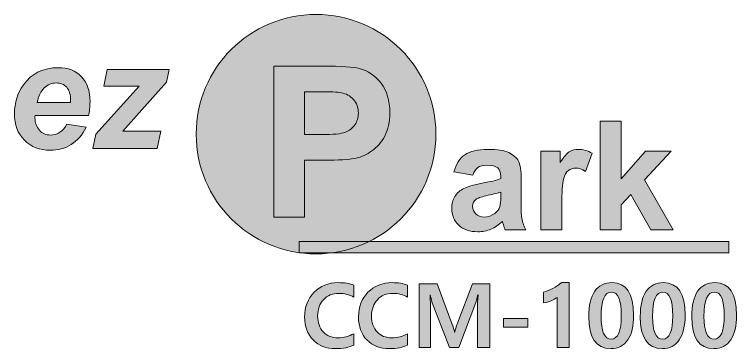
# Model space of a CAD drawing. Header units: inches. Extents: x 10 to 378, y -103 to 40.
# Drawn here: x 317.3 to 377.6, y -96.5 to -68.6 of the extents above; entities that cross this region are included whole.
import ezdxf

# ---------------------------------------------------------------- set-up
doc = ezdxf.new("R2010")
doc.units = ezdxf.units.IN
doc.header["$MEASUREMENT"] = 0
doc.layers.add('Layer 2', color=7, linetype='Continuous')

# ---------------------------------------------------------------- blocks, each defined once
blk = doc.blocks.new('block 41')
at = {"layer": 'Layer 2', "true_color": 0xffffff}
h = blk.add_hatch(color=7, dxfattribs=at)
h.dxf.hatch_style = 2
edge = h.paths.add_edge_path()
edge.add_spline(control_points=[(323.472, -77.088), (323.472, -77.088), (319.007, -77.088), (319.007, -77.088), (319.003, -77.158), (319.001, -77.212), (319.001, -77.249), (319.001, -77.687), (319.125, -78.041), (319.376, -78.309), (319.626, -78.578), (319.931, -78.712), (320.291, -78.712), (320.882, -78.712), (321.343, -78.406), (321.673, -77.795), (321.673, -77.795), (323.267, -78.061), (323.267, -78.061), (322.957, -78.702), (322.542, -79.183), (322.023, -79.503), (321.505, -79.823), (320.923, -79.984), (320.278, -79.984), (319.393, -79.984), (318.674, -79.703), (318.12, -79.143), (317.566, -78.583), (317.289, -77.842), (317.289, -76.92), (317.289, -76.019), (317.539, -75.217), (318.04, -74.514), (318.722, -73.563), (319.695, -73.088), (320.96, -73.088), (321.766, -73.088), (322.407, -73.337), (322.883, -73.835), (323.358, -74.333), (323.596, -75.031), (323.596, -75.928), (323.596, -76.358), (323.554, -76.744), (323.472, -77.088)], knot_values=[0, 0, 0, 0, 1, 1, 1, 2, 2, 2, 3, 3, 3, 4, 4, 4, 5, 5, 5, 6, 6, 6, 7, 7, 7, 8, 8, 8, 9, 9, 9, 10, 10, 10, 11, 11, 11, 12, 12, 12, 13, 13, 13, 14, 14, 14, 15, 15, 15, 15], degree=3, periodic=1)
edge = h.paths.add_edge_path()
edge.add_spline(control_points=[(321.971, -76.002), (321.975, -75.924), (321.977, -75.864), (321.977, -75.823), (321.977, -75.335), (321.868, -74.969), (321.649, -74.725), (321.429, -74.481), (321.136, -74.359), (320.768, -74.359), (320.4, -74.359), (320.07, -74.498), (319.779, -74.775), (319.487, -75.052), (319.29, -75.461), (319.187, -76.002), (319.187, -76.002), (321.971, -76.002), (321.971, -76.002)], knot_values=[0, 0, 0, 0, 1, 1, 1, 2, 2, 2, 3, 3, 3, 4, 4, 4, 5, 5, 5, 6, 6, 6, 6], degree=3, periodic=1)
h = blk.add_hatch(color=7, dxfattribs=at)
h.dxf.hatch_style = 2
h.paths.add_polyline_path([(323.825, -79.829), (324.079, -78.626), (327.689, -74.632), (324.743, -74.632), (325.034, -73.243), (330.2, -73.243), (329.983, -74.303), (326.343, -78.39), (329.512, -78.39), (329.208, -79.829)])
at = {"layer": 'Layer 2', "lineweight": 0}
blk.add_lwpolyline([(323.825, -79.829), (324.079, -78.626), (327.689, -74.632), (324.743, -74.632), (325.034, -73.243), (330.2, -73.243), (329.983, -74.303), (326.343, -78.39), (329.512, -78.39), (329.208, -79.829), (323.825, -79.829)], dxfattribs=at)
for points, knots in [([(323.472, -77.088), (323.472, -77.088), (319.007, -77.088), (319.007, -77.088), (319.003, -77.158), (319.001, -77.212), (319.001, -77.249), (319.001, -77.687), (319.125, -78.041), (319.376, -78.309), (319.626, -78.578), (319.931, -78.712), (320.291, -78.712), (320.882, -78.712), (321.343, -78.406), (321.673, -77.795), (321.673, -77.795), (323.267, -78.061), (323.267, -78.061), (322.957, -78.702), (322.542, -79.183), (322.023, -79.503), (321.505, -79.823), (320.923, -79.984), (320.278, -79.984), (319.393, -79.984), (318.674, -79.703), (318.12, -79.143), (317.566, -78.583), (317.289, -77.842), (317.289, -76.92), (317.289, -76.019), (317.539, -75.217), (318.04, -74.514), (318.722, -73.563), (319.695, -73.088), (320.96, -73.088), (321.766, -73.088), (322.407, -73.337), (322.883, -73.835), (323.358, -74.333), (323.596, -75.031), (323.596, -75.928), (323.596, -76.358), (323.554, -76.744), (323.472, -77.088)], [0, 0, 0, 0, 1, 1, 1, 2, 2, 2, 3, 3, 3, 4, 4, 4, 5, 5, 5, 6, 6, 6, 7, 7, 7, 8, 8, 8, 9, 9, 9, 10, 10, 10, 11, 11, 11, 12, 12, 12, 13, 13, 13, 14, 14, 14, 15, 15, 15, 15]), ([(321.971, -76.002), (321.975, -75.924), (321.977, -75.864), (321.977, -75.823), (321.977, -75.335), (321.868, -74.969), (321.649, -74.725), (321.429, -74.481), (321.136, -74.359), (320.768, -74.359), (320.4, -74.359), (320.07, -74.498), (319.779, -74.775), (319.487, -75.052), (319.29, -75.461), (319.187, -76.002), (319.187, -76.002), (321.971, -76.002), (321.971, -76.002)], [0, 0, 0, 0, 1, 1, 1, 2, 2, 2, 3, 3, 3, 4, 4, 4, 5, 5, 5, 6, 6, 6, 6])]:
    blk.add_open_spline(points, degree=3, knots=knots, dxfattribs=at)
blk = doc.blocks.new('block 42')
at = {"layer": 'Layer 2', "true_color": 0x29abe2}
h = blk.add_hatch(color=142, dxfattribs=at)
h.dxf.hatch_style = 2
edge = h.paths.add_edge_path()
edge.add_spline(control_points=[(338.944, -85.583), (338.944, -85.583), (338.944, -72.956), (338.944, -72.956), (338.944, -72.956), (343.035, -72.956), (343.035, -72.956), (344.585, -72.956), (345.596, -73.019), (346.067, -73.146), (346.79, -73.335), (347.396, -73.747), (347.884, -74.382), (348.372, -75.016), (348.616, -75.836), (348.616, -76.841), (348.616, -77.616), (348.476, -78.268), (348.194, -78.796), (347.913, -79.324), (347.555, -79.739), (347.122, -80.04), (346.688, -80.342), (346.248, -80.541), (345.8, -80.639), (345.191, -80.759), (344.31, -80.82), (343.156, -80.82), (343.156, -80.82), (341.493, -80.82), (341.493, -80.82), (341.493, -80.82), (341.493, -85.583), (341.493, -85.583), (341.493, -85.583), (338.944, -85.583), (338.944, -85.583)], knot_values=[0, 0, 0, 0, 1, 1, 1, 2, 2, 2, 3, 3, 3, 4, 4, 4, 5, 5, 5, 6, 6, 6, 7, 7, 7, 8, 8, 8, 9, 9, 9, 10, 10, 10, 11, 11, 11, 12, 12, 12, 12], degree=3, periodic=1)
edge = h.paths.add_edge_path()
edge.add_spline(control_points=[(341.493, -75.092), (341.493, -75.092), (341.493, -78.675), (341.493, -78.675), (341.493, -78.675), (342.889, -78.675), (342.889, -78.675), (343.894, -78.675), (344.565, -78.609), (344.904, -78.477), (345.243, -78.345), (345.508, -78.138), (345.701, -77.857), (345.893, -77.576), (345.989, -77.248), (345.989, -76.875), (345.989, -76.416), (345.854, -76.037), (345.584, -75.738), (345.314, -75.44), (344.973, -75.253), (344.56, -75.178), (344.255, -75.121), (343.643, -75.092), (342.725, -75.092), (342.725, -75.092), (341.493, -75.092), (341.493, -75.092)], knot_values=[0, 0, 0, 0, 1, 1, 1, 2, 2, 2, 3, 3, 3, 4, 4, 4, 5, 5, 5, 6, 6, 6, 7, 7, 7, 8, 8, 8, 9, 9, 9, 9], degree=3, periodic=1)
at = {"layer": 'Layer 2', "lineweight": 0}
for points, knots in [([(338.944, -85.583), (338.944, -85.583), (338.944, -72.956), (338.944, -72.956), (338.944, -72.956), (343.035, -72.956), (343.035, -72.956), (344.585, -72.956), (345.596, -73.019), (346.067, -73.146), (346.79, -73.335), (347.396, -73.747), (347.884, -74.382), (348.372, -75.016), (348.616, -75.836), (348.616, -76.841), (348.616, -77.616), (348.476, -78.268), (348.194, -78.796), (347.913, -79.324), (347.555, -79.739), (347.122, -80.04), (346.688, -80.342), (346.248, -80.541), (345.8, -80.639), (345.191, -80.759), (344.31, -80.82), (343.156, -80.82), (343.156, -80.82), (341.493, -80.82), (341.493, -80.82), (341.493, -80.82), (341.493, -85.583), (341.493, -85.583), (341.493, -85.583), (338.944, -85.583), (338.944, -85.583)], [0, 0, 0, 0, 1, 1, 1, 2, 2, 2, 3, 3, 3, 4, 4, 4, 5, 5, 5, 6, 6, 6, 7, 7, 7, 8, 8, 8, 9, 9, 9, 10, 10, 10, 11, 11, 11, 12, 12, 12, 12]), ([(341.493, -75.092), (341.493, -75.092), (341.493, -78.675), (341.493, -78.675), (341.493, -78.675), (342.889, -78.675), (342.889, -78.675), (343.894, -78.675), (344.565, -78.609), (344.904, -78.477), (345.243, -78.345), (345.508, -78.138), (345.701, -77.857), (345.893, -77.576), (345.989, -77.248), (345.989, -76.875), (345.989, -76.416), (345.854, -76.037), (345.584, -75.738), (345.314, -75.44), (344.973, -75.253), (344.56, -75.178), (344.255, -75.121), (343.643, -75.092), (342.725, -75.092), (342.725, -75.092), (341.493, -75.092), (341.493, -75.092)], [0, 0, 0, 0, 1, 1, 1, 2, 2, 2, 3, 3, 3, 4, 4, 4, 5, 5, 5, 6, 6, 6, 7, 7, 7, 8, 8, 8, 9, 9, 9, 9])]:
    blk.add_open_spline(points, degree=3, knots=knots, dxfattribs=at)
blk = doc.blocks.new('block 43')
at = {"layer": 'Layer 2', "true_color": 0xffffff}
h = blk.add_hatch(color=7, dxfattribs=at)
h.dxf.hatch_style = 2
h.paths.add_polyline_path([(366.181, -86.641), (366.181, -77.55), (367.923, -77.55), (367.923, -82.374), (369.964, -80.055), (372.109, -80.055), (369.858, -82.461), (372.27, -86.641), (370.392, -86.641), (368.736, -83.683), (367.923, -84.532), (367.923, -86.641)])
h = blk.add_hatch(color=7, dxfattribs=at)
h.dxf.hatch_style = 2
edge = h.paths.add_edge_path()
edge.add_spline(control_points=[(355.54, -82.064), (355.54, -82.064), (353.958, -81.779), (353.958, -81.779), (354.136, -81.143), (354.442, -80.671), (354.876, -80.365), (355.31, -80.059), (355.955, -79.906), (356.811, -79.906), (357.588, -79.906), (358.167, -79.998), (358.547, -80.182), (358.928, -80.366), (359.195, -80.6), (359.35, -80.883), (359.505, -81.166), (359.583, -81.686), (359.583, -82.443), (359.583, -82.443), (359.564, -84.477), (359.564, -84.477), (359.564, -85.055), (359.592, -85.482), (359.648, -85.757), (359.704, -86.032), (359.808, -86.327), (359.961, -86.641), (359.961, -86.641), (358.237, -86.641), (358.237, -86.641), (358.192, -86.525), (358.136, -86.354), (358.07, -86.126), (358.041, -86.023), (358.02, -85.955), (358.008, -85.922), (357.71, -86.211), (357.392, -86.428), (357.053, -86.573), (356.714, -86.717), (356.352, -86.79), (355.968, -86.79), (355.29, -86.79), (354.755, -86.606), (354.365, -86.238), (353.974, -85.87), (353.779, -85.405), (353.779, -84.843), (353.779, -84.47), (353.867, -84.139), (354.045, -83.847), (354.223, -83.556), (354.472, -83.333), (354.792, -83.178), (355.113, -83.022), (355.575, -82.887), (356.178, -82.771), (356.993, -82.618), (357.557, -82.476), (357.871, -82.343), (357.871, -82.343), (357.871, -82.17), (357.871, -82.17), (357.871, -81.835), (357.789, -81.596), (357.623, -81.454), (357.458, -81.311), (357.146, -81.24), (356.687, -81.24), (356.377, -81.24), (356.135, -81.301), (355.961, -81.423), (355.788, -81.545), (355.647, -81.758), (355.54, -82.064)], knot_values=[0, 0, 0, 0, 1, 1, 1, 2, 2, 2, 3, 3, 3, 4, 4, 4, 5, 5, 5, 6, 6, 6, 7, 7, 7, 8, 8, 8, 9, 9, 9, 10, 10, 10, 11, 11, 11, 12, 12, 12, 13, 13, 13, 14, 14, 14, 15, 15, 15, 16, 16, 16, 17, 17, 17, 18, 18, 18, 19, 19, 19, 20, 20, 20, 21, 21, 21, 22, 22, 22, 23, 23, 23, 24, 24, 24, 25, 25, 25, 25], degree=3, periodic=1)
edge = h.paths.add_edge_path()
edge.add_spline(control_points=[(357.871, -83.478), (357.648, -83.553), (357.295, -83.642), (356.811, -83.745), (356.327, -83.848), (356.011, -83.95), (355.862, -84.049), (355.635, -84.21), (355.521, -84.415), (355.521, -84.663), (355.521, -84.907), (355.612, -85.117), (355.794, -85.295), (355.976, -85.473), (356.207, -85.562), (356.488, -85.562), (356.803, -85.562), (357.102, -85.459), (357.388, -85.252), (357.598, -85.095), (357.737, -84.902), (357.803, -84.675), (357.849, -84.526), (357.871, -84.243), (357.871, -83.826), (357.871, -83.826), (357.871, -83.478), (357.871, -83.478)], knot_values=[0, 0, 0, 0, 1, 1, 1, 2, 2, 2, 3, 3, 3, 4, 4, 4, 5, 5, 5, 6, 6, 6, 7, 7, 7, 8, 8, 8, 9, 9, 9, 9], degree=3, periodic=1)
h = blk.add_hatch(color=7, dxfattribs=at)
h.dxf.hatch_style = 2
edge = h.paths.add_edge_path()
edge.add_spline(control_points=[(362.969, -86.641), (362.969, -86.641), (361.226, -86.641), (361.226, -86.641), (361.226, -86.641), (361.226, -80.055), (361.226, -80.055), (361.226, -80.055), (362.845, -80.055), (362.845, -80.055), (362.845, -80.055), (362.845, -80.992), (362.845, -80.992), (363.122, -80.549), (363.371, -80.258), (363.592, -80.117), (363.813, -79.977), (364.064, -79.906), (364.345, -79.906), (364.742, -79.906), (365.125, -80.016), (365.493, -80.235), (365.493, -80.235), (364.953, -81.754), (364.953, -81.754), (364.66, -81.564), (364.387, -81.469), (364.135, -81.469), (363.891, -81.469), (363.684, -81.536), (363.514, -81.671), (363.345, -81.805), (363.212, -82.048), (363.114, -82.399), (363.017, -82.751), (362.969, -83.487), (362.969, -84.607), (362.969, -84.607), (362.969, -86.641), (362.969, -86.641)], knot_values=[0, 0, 0, 0, 1, 1, 1, 2, 2, 2, 3, 3, 3, 4, 4, 4, 5, 5, 5, 6, 6, 6, 7, 7, 7, 8, 8, 8, 9, 9, 9, 10, 10, 10, 11, 11, 11, 12, 12, 12, 13, 13, 13, 13], degree=3, periodic=1)
at = {"layer": 'Layer 2', "lineweight": 0}
blk.add_lwpolyline([(366.181, -86.641), (366.181, -77.55), (367.923, -77.55), (367.923, -82.374), (369.964, -80.055), (372.109, -80.055), (369.858, -82.461), (372.27, -86.641), (370.392, -86.641), (368.736, -83.683), (367.923, -84.532), (367.923, -86.641), (366.181, -86.641)], dxfattribs=at)
for points, knots in [([(355.54, -82.064), (355.54, -82.064), (353.958, -81.779), (353.958, -81.779), (354.136, -81.143), (354.442, -80.671), (354.876, -80.365), (355.31, -80.059), (355.955, -79.906), (356.811, -79.906), (357.588, -79.906), (358.167, -79.998), (358.547, -80.182), (358.928, -80.366), (359.195, -80.6), (359.35, -80.883), (359.505, -81.166), (359.583, -81.686), (359.583, -82.443), (359.583, -82.443), (359.564, -84.477), (359.564, -84.477), (359.564, -85.055), (359.592, -85.482), (359.648, -85.757), (359.704, -86.032), (359.808, -86.327), (359.961, -86.641), (359.961, -86.641), (358.237, -86.641), (358.237, -86.641), (358.192, -86.525), (358.136, -86.354), (358.07, -86.126), (358.041, -86.023), (358.02, -85.955), (358.008, -85.922), (357.71, -86.211), (357.392, -86.428), (357.053, -86.573), (356.714, -86.717), (356.352, -86.79), (355.968, -86.79), (355.29, -86.79), (354.755, -86.606), (354.365, -86.238), (353.974, -85.87), (353.779, -85.405), (353.779, -84.843), (353.779, -84.47), (353.867, -84.139), (354.045, -83.847), (354.223, -83.556), (354.472, -83.333), (354.792, -83.178), (355.113, -83.022), (355.575, -82.887), (356.178, -82.771), (356.993, -82.618), (357.557, -82.476), (357.871, -82.343), (357.871, -82.343), (357.871, -82.17), (357.871, -82.17), (357.871, -81.835), (357.789, -81.596), (357.623, -81.454), (357.458, -81.311), (357.146, -81.24), (356.687, -81.24), (356.377, -81.24), (356.135, -81.301), (355.961, -81.423), (355.788, -81.545), (355.647, -81.758), (355.54, -82.064)], [0, 0, 0, 0, 1, 1, 1, 2, 2, 2, 3, 3, 3, 4, 4, 4, 5, 5, 5, 6, 6, 6, 7, 7, 7, 8, 8, 8, 9, 9, 9, 10, 10, 10, 11, 11, 11, 12, 12, 12, 13, 13, 13, 14, 14, 14, 15, 15, 15, 16, 16, 16, 17, 17, 17, 18, 18, 18, 19, 19, 19, 20, 20, 20, 21, 21, 21, 22, 22, 22, 23, 23, 23, 24, 24, 24, 25, 25, 25, 25]), ([(362.969, -86.641), (362.969, -86.641), (361.226, -86.641), (361.226, -86.641), (361.226, -86.641), (361.226, -80.055), (361.226, -80.055), (361.226, -80.055), (362.845, -80.055), (362.845, -80.055), (362.845, -80.055), (362.845, -80.992), (362.845, -80.992), (363.122, -80.549), (363.371, -80.258), (363.592, -80.117), (363.813, -79.977), (364.064, -79.906), (364.345, -79.906), (364.742, -79.906), (365.125, -80.016), (365.493, -80.235), (365.493, -80.235), (364.953, -81.754), (364.953, -81.754), (364.66, -81.564), (364.387, -81.469), (364.135, -81.469), (363.891, -81.469), (363.684, -81.536), (363.514, -81.671), (363.345, -81.805), (363.212, -82.048), (363.114, -82.399), (363.017, -82.751), (362.969, -83.487), (362.969, -84.607), (362.969, -84.607), (362.969, -86.641), (362.969, -86.641)], [0, 0, 0, 0, 1, 1, 1, 2, 2, 2, 3, 3, 3, 4, 4, 4, 5, 5, 5, 6, 6, 6, 7, 7, 7, 8, 8, 8, 9, 9, 9, 10, 10, 10, 11, 11, 11, 12, 12, 12, 13, 13, 13, 13]), ([(357.871, -83.478), (357.648, -83.553), (357.295, -83.642), (356.811, -83.745), (356.327, -83.848), (356.011, -83.95), (355.862, -84.049), (355.635, -84.21), (355.521, -84.415), (355.521, -84.663), (355.521, -84.907), (355.612, -85.117), (355.794, -85.295), (355.976, -85.473), (356.207, -85.562), (356.488, -85.562), (356.803, -85.562), (357.102, -85.459), (357.388, -85.252), (357.598, -85.095), (357.737, -84.902), (357.803, -84.675), (357.849, -84.526), (357.871, -84.243), (357.871, -83.826), (357.871, -83.826), (357.871, -83.478), (357.871, -83.478)], [0, 0, 0, 0, 1, 1, 1, 2, 2, 2, 3, 3, 3, 4, 4, 4, 5, 5, 5, 6, 6, 6, 7, 7, 7, 8, 8, 8, 9, 9, 9, 9])]:
    blk.add_open_spline(points, degree=3, knots=knots, dxfattribs=at)
blk = doc.blocks.new('block 44')
at = {"layer": 'Layer 2', "true_color": 0xff0000}
h = blk.add_hatch(color=1, dxfattribs=at)
h.dxf.hatch_style = 2
edge = h.paths.add_edge_path()
edge.add_spline(control_points=[(345.604, -96.253), (345.218, -96.448), (344.717, -96.546), (344.099, -96.546), (343.311, -96.546), (342.682, -96.305), (342.213, -95.824), (341.744, -95.343), (341.509, -94.702), (341.509, -93.902), (341.509, -93.062), (341.771, -92.376), (342.294, -91.842), (342.817, -91.307), (343.489, -91.04), (344.309, -91.04), (344.825, -91.04), (345.257, -91.109), (345.604, -91.246), (345.604, -91.246), (345.604, -92.252), (345.604, -92.252), (345.242, -92.042), (344.832, -91.937), (344.374, -91.937), (343.836, -91.937), (343.405, -92.112), (343.081, -92.462), (342.757, -92.812), (342.594, -93.267), (342.594, -93.829), (342.594, -94.381), (342.749, -94.823), (343.057, -95.153), (343.366, -95.484), (343.777, -95.649), (344.291, -95.649), (344.776, -95.649), (345.213, -95.533), (345.604, -95.302), (345.604, -95.302), (345.604, -96.253), (345.604, -96.253)], knot_values=[0, 0, 0, 0, 1, 1, 1, 2, 2, 2, 3, 3, 3, 4, 4, 4, 5, 5, 5, 6, 6, 6, 7, 7, 7, 8, 8, 8, 9, 9, 9, 10, 10, 10, 11, 11, 11, 12, 12, 12, 13, 13, 13, 14, 14, 14, 14], degree=3, periodic=1)
h = blk.add_hatch(color=1, dxfattribs=at)
h.dxf.hatch_style = 2
edge = h.paths.add_edge_path()
edge.add_spline(control_points=[(350.1, -96.253), (349.714, -96.448), (349.213, -96.546), (348.595, -96.546), (347.807, -96.546), (347.178, -96.305), (346.709, -95.824), (346.24, -95.343), (346.005, -94.702), (346.005, -93.902), (346.005, -93.062), (346.267, -92.376), (346.791, -91.842), (347.314, -91.307), (347.986, -91.04), (348.806, -91.04), (349.322, -91.04), (349.753, -91.109), (350.1, -91.246), (350.1, -91.246), (350.1, -92.252), (350.1, -92.252), (349.739, -92.042), (349.329, -91.937), (348.87, -91.937), (348.333, -91.937), (347.902, -92.112), (347.577, -92.462), (347.253, -92.812), (347.091, -93.267), (347.091, -93.829), (347.091, -94.381), (347.245, -94.823), (347.554, -95.153), (347.862, -95.484), (348.274, -95.649), (348.787, -95.649), (349.272, -95.649), (349.71, -95.533), (350.1, -95.302), (350.1, -95.302), (350.1, -96.253), (350.1, -96.253)], knot_values=[0, 0, 0, 0, 1, 1, 1, 2, 2, 2, 3, 3, 3, 4, 4, 4, 5, 5, 5, 6, 6, 6, 7, 7, 7, 8, 8, 8, 9, 9, 9, 10, 10, 10, 11, 11, 11, 12, 12, 12, 13, 13, 13, 14, 14, 14, 14], degree=3, periodic=1)
h = blk.add_hatch(color=1, dxfattribs=at)
h.dxf.hatch_style = 2
edge = h.paths.add_edge_path()
edge.add_spline(control_points=[(355.931, -96.452), (355.931, -96.452), (355.931, -93.153), (355.931, -93.153), (355.931, -92.912), (355.946, -92.543), (355.975, -92.046), (355.975, -92.046), (355.953, -92.046), (355.953, -92.046), (355.893, -92.35), (355.838, -92.567), (355.787, -92.697), (355.787, -92.697), (354.376, -96.452), (354.376, -96.452), (354.376, -96.452), (353.591, -96.452), (353.591, -96.452), (353.591, -96.452), (352.162, -92.73), (352.162, -92.73), (352.126, -92.633), (352.071, -92.405), (351.996, -92.046), (351.996, -92.046), (351.971, -92.046), (351.971, -92.046), (351.997, -92.439), (352.01, -92.866), (352.01, -93.326), (352.01, -93.326), (352.01, -96.452), (352.01, -96.452), (352.01, -96.452), (351.073, -96.452), (351.073, -96.452), (351.073, -96.452), (351.073, -91.127), (351.073, -91.127), (351.073, -91.127), (352.557, -91.127), (352.557, -91.127), (352.557, -91.127), (353.801, -94.444), (353.801, -94.444), (353.905, -94.719), (353.973, -94.963), (354.007, -95.175), (354.007, -95.175), (354.032, -95.175), (354.032, -95.175), (354.086, -94.965), (354.16, -94.719), (354.257, -94.437), (354.257, -94.437), (355.512, -91.127), (355.512, -91.127), (355.512, -91.127), (356.952, -91.127), (356.952, -91.127), (356.952, -91.127), (356.952, -96.452), (356.952, -96.452), (356.952, -96.452), (355.931, -96.452), (355.931, -96.452)], knot_values=[0, 0, 0, 0, 1, 1, 1, 2, 2, 2, 3, 3, 3, 4, 4, 4, 5, 5, 5, 6, 6, 6, 7, 7, 7, 8, 8, 8, 9, 9, 9, 10, 10, 10, 11, 11, 11, 12, 12, 12, 13, 13, 13, 14, 14, 14, 15, 15, 15, 16, 16, 16, 17, 17, 17, 18, 18, 18, 19, 19, 19, 20, 20, 20, 21, 21, 21, 22, 22, 22, 22], degree=3, periodic=1)
h = blk.add_hatch(color=1, dxfattribs=at)
h.dxf.hatch_style = 2
edge = h.paths.add_edge_path()
edge.add_spline(control_points=[(363.582, -91.04), (363.582, -91.04), (363.582, -96.452), (363.582, -96.452), (363.582, -96.452), (362.573, -96.452), (362.573, -96.452), (362.573, -96.452), (362.573, -92.267), (362.573, -92.267), (362.46, -92.37), (362.299, -92.467), (362.092, -92.556), (361.885, -92.645), (361.669, -92.703), (361.444, -92.73), (361.444, -92.73), (361.444, -91.836), (361.444, -91.836), (361.975, -91.677), (362.475, -91.412), (362.946, -91.04), (362.946, -91.04), (363.582, -91.04), (363.582, -91.04)], knot_values=[0, 0, 0, 0, 1, 1, 1, 2, 2, 2, 3, 3, 3, 4, 4, 4, 5, 5, 5, 6, 6, 6, 7, 7, 7, 8, 8, 8, 8], degree=3, periodic=1)
h = blk.add_hatch(color=1, dxfattribs=at)
h.dxf.hatch_style = 2
edge = h.paths.add_edge_path()
edge.add_spline(control_points=[(365.221, -93.88), (365.221, -92.954), (365.387, -92.249), (365.718, -91.765), (366.05, -91.282), (366.532, -91.04), (367.163, -91.04), (368.364, -91.04), (368.965, -91.946), (368.965, -93.757), (368.965, -94.649), (368.802, -95.337), (368.475, -95.821), (368.148, -96.304), (367.675, -96.546), (367.055, -96.546), (365.832, -96.546), (365.221, -95.657), (365.221, -93.88)], knot_values=[0, 0, 0, 0, 1, 1, 1, 2, 2, 2, 3, 3, 3, 4, 4, 4, 5, 5, 5, 6, 6, 6, 6], degree=3, periodic=1)
edge = h.paths.add_edge_path()
edge.add_spline(control_points=[(366.245, -93.855), (366.245, -95.123), (366.529, -95.757), (367.098, -95.757), (367.655, -95.757), (367.934, -95.106), (367.934, -93.804), (367.934, -92.485), (367.661, -91.825), (367.116, -91.825), (366.535, -91.825), (366.245, -92.502), (366.245, -93.855)], knot_values=[0, 0, 0, 0, 1, 1, 1, 2, 2, 2, 3, 3, 3, 4, 4, 4, 4], degree=3, periodic=1)
h = blk.add_hatch(color=1, dxfattribs=at)
h.dxf.hatch_style = 2
edge = h.paths.add_edge_path()
edge.add_spline(control_points=[(369.515, -93.88), (369.515, -92.954), (369.68, -92.249), (370.012, -91.765), (370.344, -91.282), (370.825, -91.04), (371.457, -91.04), (372.658, -91.04), (373.259, -91.946), (373.259, -93.757), (373.259, -94.649), (373.095, -95.337), (372.768, -95.821), (372.442, -96.304), (371.968, -96.546), (371.349, -96.546), (370.126, -96.546), (369.515, -95.657), (369.515, -93.88)], knot_values=[0, 0, 0, 0, 1, 1, 1, 2, 2, 2, 3, 3, 3, 4, 4, 4, 5, 5, 5, 6, 6, 6, 6], degree=3, periodic=1)
edge = h.paths.add_edge_path()
edge.add_spline(control_points=[(370.539, -93.855), (370.539, -95.123), (370.823, -95.757), (371.392, -95.757), (371.949, -95.757), (372.228, -95.106), (372.228, -93.804), (372.228, -92.485), (371.955, -91.825), (371.41, -91.825), (370.829, -91.825), (370.539, -92.502), (370.539, -93.855)], knot_values=[0, 0, 0, 0, 1, 1, 1, 2, 2, 2, 3, 3, 3, 4, 4, 4, 4], degree=3, periodic=1)
h = blk.add_hatch(color=1, dxfattribs=at)
h.dxf.hatch_style = 2
edge = h.paths.add_edge_path()
edge.add_spline(control_points=[(373.809, -93.88), (373.809, -92.954), (373.974, -92.249), (374.306, -91.765), (374.638, -91.282), (375.119, -91.04), (375.751, -91.04), (376.952, -91.04), (377.552, -91.946), (377.552, -93.757), (377.552, -94.649), (377.389, -95.337), (377.062, -95.821), (376.736, -96.304), (376.262, -96.546), (375.643, -96.546), (374.42, -96.546), (373.809, -95.657), (373.809, -93.88)], knot_values=[0, 0, 0, 0, 1, 1, 1, 2, 2, 2, 3, 3, 3, 4, 4, 4, 5, 5, 5, 6, 6, 6, 6], degree=3, periodic=1)
edge = h.paths.add_edge_path()
edge.add_spline(control_points=[(374.832, -93.855), (374.832, -95.123), (375.117, -95.757), (375.686, -95.757), (376.243, -95.757), (376.521, -95.106), (376.521, -93.804), (376.521, -92.485), (376.249, -91.825), (375.704, -91.825), (375.123, -91.825), (374.832, -92.502), (374.832, -93.855)], knot_values=[0, 0, 0, 0, 1, 1, 1, 2, 2, 2, 3, 3, 3, 4, 4, 4, 4], degree=3, periodic=1)
h = blk.add_hatch(color=1, dxfattribs=at)
h.dxf.hatch_style = 2
h.paths.add_polyline_path([(360.146, -94.759), (358.116, -94.759), (358.116, -94.035), (360.146, -94.035)])
at = {"layer": 'Layer 2', "lineweight": 0}
blk.add_lwpolyline([(360.146, -94.759), (358.116, -94.759), (358.116, -94.035), (360.146, -94.035), (360.146, -94.759)], dxfattribs=at)
for points, knots in [([(345.604, -96.253), (345.218, -96.448), (344.717, -96.546), (344.099, -96.546), (343.311, -96.546), (342.682, -96.305), (342.213, -95.824), (341.744, -95.343), (341.509, -94.702), (341.509, -93.902), (341.509, -93.062), (341.771, -92.376), (342.294, -91.842), (342.817, -91.307), (343.489, -91.04), (344.309, -91.04), (344.825, -91.04), (345.257, -91.109), (345.604, -91.246), (345.604, -91.246), (345.604, -92.252), (345.604, -92.252), (345.242, -92.042), (344.832, -91.937), (344.374, -91.937), (343.836, -91.937), (343.405, -92.112), (343.081, -92.462), (342.757, -92.812), (342.594, -93.267), (342.594, -93.829), (342.594, -94.381), (342.749, -94.823), (343.057, -95.153), (343.366, -95.484), (343.777, -95.649), (344.291, -95.649), (344.776, -95.649), (345.213, -95.533), (345.604, -95.302), (345.604, -95.302), (345.604, -96.253), (345.604, -96.253)], [0, 0, 0, 0, 1, 1, 1, 2, 2, 2, 3, 3, 3, 4, 4, 4, 5, 5, 5, 6, 6, 6, 7, 7, 7, 8, 8, 8, 9, 9, 9, 10, 10, 10, 11, 11, 11, 12, 12, 12, 13, 13, 13, 14, 14, 14, 14]), ([(350.1, -96.253), (349.714, -96.448), (349.213, -96.546), (348.595, -96.546), (347.807, -96.546), (347.178, -96.305), (346.709, -95.824), (346.24, -95.343), (346.005, -94.702), (346.005, -93.902), (346.005, -93.062), (346.267, -92.376), (346.791, -91.842), (347.314, -91.307), (347.986, -91.04), (348.806, -91.04), (349.322, -91.04), (349.753, -91.109), (350.1, -91.246), (350.1, -91.246), (350.1, -92.252), (350.1, -92.252), (349.739, -92.042), (349.329, -91.937), (348.87, -91.937), (348.333, -91.937), (347.902, -92.112), (347.577, -92.462), (347.253, -92.812), (347.091, -93.267), (347.091, -93.829), (347.091, -94.381), (347.245, -94.823), (347.554, -95.153), (347.862, -95.484), (348.274, -95.649), (348.787, -95.649), (349.272, -95.649), (349.71, -95.533), (350.1, -95.302), (350.1, -95.302), (350.1, -96.253), (350.1, -96.253)], [0, 0, 0, 0, 1, 1, 1, 2, 2, 2, 3, 3, 3, 4, 4, 4, 5, 5, 5, 6, 6, 6, 7, 7, 7, 8, 8, 8, 9, 9, 9, 10, 10, 10, 11, 11, 11, 12, 12, 12, 13, 13, 13, 14, 14, 14, 14]), ([(355.931, -96.452), (355.931, -96.452), (355.931, -93.153), (355.931, -93.153), (355.931, -92.912), (355.946, -92.543), (355.975, -92.046), (355.975, -92.046), (355.953, -92.046), (355.953, -92.046), (355.893, -92.35), (355.838, -92.567), (355.787, -92.697), (355.787, -92.697), (354.376, -96.452), (354.376, -96.452), (354.376, -96.452), (353.591, -96.452), (353.591, -96.452), (353.591, -96.452), (352.162, -92.73), (352.162, -92.73), (352.126, -92.633), (352.071, -92.405), (351.996, -92.046), (351.996, -92.046), (351.971, -92.046), (351.971, -92.046), (351.997, -92.439), (352.01, -92.866), (352.01, -93.326), (352.01, -93.326), (352.01, -96.452), (352.01, -96.452), (352.01, -96.452), (351.073, -96.452), (351.073, -96.452), (351.073, -96.452), (351.073, -91.127), (351.073, -91.127), (351.073, -91.127), (352.557, -91.127), (352.557, -91.127), (352.557, -91.127), (353.801, -94.444), (353.801, -94.444), (353.905, -94.719), (353.973, -94.963), (354.007, -95.175), (354.007, -95.175), (354.032, -95.175), (354.032, -95.175), (354.086, -94.965), (354.16, -94.719), (354.257, -94.437), (354.257, -94.437), (355.512, -91.127), (355.512, -91.127), (355.512, -91.127), (356.952, -91.127), (356.952, -91.127), (356.952, -91.127), (356.952, -96.452), (356.952, -96.452), (356.952, -96.452), (355.931, -96.452), (355.931, -96.452)], [0, 0, 0, 0, 1, 1, 1, 2, 2, 2, 3, 3, 3, 4, 4, 4, 5, 5, 5, 6, 6, 6, 7, 7, 7, 8, 8, 8, 9, 9, 9, 10, 10, 10, 11, 11, 11, 12, 12, 12, 13, 13, 13, 14, 14, 14, 15, 15, 15, 16, 16, 16, 17, 17, 17, 18, 18, 18, 19, 19, 19, 20, 20, 20, 21, 21, 21, 22, 22, 22, 22]), ([(363.582, -91.04), (363.582, -91.04), (363.582, -96.452), (363.582, -96.452), (363.582, -96.452), (362.573, -96.452), (362.573, -96.452), (362.573, -96.452), (362.573, -92.267), (362.573, -92.267), (362.46, -92.37), (362.299, -92.467), (362.092, -92.556), (361.885, -92.645), (361.669, -92.703), (361.444, -92.73), (361.444, -92.73), (361.444, -91.836), (361.444, -91.836), (361.975, -91.677), (362.475, -91.412), (362.946, -91.04), (362.946, -91.04), (363.582, -91.04), (363.582, -91.04)], [0, 0, 0, 0, 1, 1, 1, 2, 2, 2, 3, 3, 3, 4, 4, 4, 5, 5, 5, 6, 6, 6, 7, 7, 7, 8, 8, 8, 8]), ([(365.221, -93.88), (365.221, -92.954), (365.387, -92.249), (365.718, -91.765), (366.05, -91.282), (366.532, -91.04), (367.163, -91.04), (368.364, -91.04), (368.965, -91.946), (368.965, -93.757), (368.965, -94.649), (368.802, -95.337), (368.475, -95.821), (368.148, -96.304), (367.675, -96.546), (367.055, -96.546), (365.832, -96.546), (365.221, -95.657), (365.221, -93.88)], [0, 0, 0, 0, 1, 1, 1, 2, 2, 2, 3, 3, 3, 4, 4, 4, 5, 5, 5, 6, 6, 6, 6]), ([(369.515, -93.88), (369.515, -92.954), (369.68, -92.249), (370.012, -91.765), (370.344, -91.282), (370.825, -91.04), (371.457, -91.04), (372.658, -91.04), (373.259, -91.946), (373.259, -93.757), (373.259, -94.649), (373.095, -95.337), (372.768, -95.821), (372.442, -96.304), (371.968, -96.546), (371.349, -96.546), (370.126, -96.546), (369.515, -95.657), (369.515, -93.88)], [0, 0, 0, 0, 1, 1, 1, 2, 2, 2, 3, 3, 3, 4, 4, 4, 5, 5, 5, 6, 6, 6, 6]), ([(373.809, -93.88), (373.809, -92.954), (373.974, -92.249), (374.306, -91.765), (374.638, -91.282), (375.119, -91.04), (375.751, -91.04), (376.952, -91.04), (377.552, -91.946), (377.552, -93.757), (377.552, -94.649), (377.389, -95.337), (377.062, -95.821), (376.736, -96.304), (376.262, -96.546), (375.643, -96.546), (374.42, -96.546), (373.809, -95.657), (373.809, -93.88)], [0, 0, 0, 0, 1, 1, 1, 2, 2, 2, 3, 3, 3, 4, 4, 4, 5, 5, 5, 6, 6, 6, 6]), ([(366.245, -93.855), (366.245, -95.123), (366.529, -95.757), (367.098, -95.757), (367.655, -95.757), (367.934, -95.106), (367.934, -93.804), (367.934, -92.485), (367.661, -91.825), (367.116, -91.825), (366.535, -91.825), (366.245, -92.502), (366.245, -93.855)], [0, 0, 0, 0, 1, 1, 1, 2, 2, 2, 3, 3, 3, 4, 4, 4, 4]), ([(370.539, -93.855), (370.539, -95.123), (370.823, -95.757), (371.392, -95.757), (371.949, -95.757), (372.228, -95.106), (372.228, -93.804), (372.228, -92.485), (371.955, -91.825), (371.41, -91.825), (370.829, -91.825), (370.539, -92.502), (370.539, -93.855)], [0, 0, 0, 0, 1, 1, 1, 2, 2, 2, 3, 3, 3, 4, 4, 4, 4]), ([(374.832, -93.855), (374.832, -95.123), (375.117, -95.757), (375.686, -95.757), (376.243, -95.757), (376.521, -95.106), (376.521, -93.804), (376.521, -92.485), (376.249, -91.825), (375.704, -91.825), (375.123, -91.825), (374.832, -92.502), (374.832, -93.855)], [0, 0, 0, 0, 1, 1, 1, 2, 2, 2, 3, 3, 3, 4, 4, 4, 4])]:
    blk.add_open_spline(points, degree=3, knots=knots, dxfattribs=at)

msp = doc.modelspace()

# ---------------------------------------------------------------- hatches: boundary and pattern name
at = {"layer": 'Layer 2', "true_color": 0xffffff}
h = msp.add_hatch(color=7, dxfattribs=at)
h.dxf.hatch_style = 2
edge = h.paths.add_edge_path()
edge.add_spline(control_points=[(352.457, -78.637), (352.457, -84.16), (347.979, -88.637), (342.457, -88.637), (336.934, -88.637), (332.457, -84.16), (332.457, -78.637), (332.457, -73.114), (336.934, -68.637), (342.457, -68.637), (347.979, -68.637), (352.457, -73.114), (352.457, -78.637)], knot_values=[0, 0, 0, 0, 1, 1, 1, 2, 2, 2, 3, 3, 3, 4, 4, 4, 4], degree=3, periodic=1)
h = msp.add_hatch(color=7, dxfattribs=at)
h.dxf.hatch_style = 2
h.paths.add_polyline_path([(376.895, -87.609), (341.046, -87.609), (341.046, -88.562), (376.895, -88.562)])

# ---------------------------------------------------------------- linework, layer by layer
at = {"layer": 'Layer 2', "lineweight": 0}
msp.add_lwpolyline([(376.895, -87.609), (341.046, -87.609), (341.046, -88.562), (376.895, -88.562), (376.895, -87.609)], dxfattribs=at)
msp.add_open_spline([(352.457, -78.637), (352.457, -84.16), (347.979, -88.637), (342.457, -88.637), (336.934, -88.637), (332.457, -84.16), (332.457, -78.637), (332.457, -73.114), (336.934, -68.637), (342.457, -68.637), (347.979, -68.637), (352.457, -73.114), (352.457, -78.637)], degree=3, knots=[0, 0, 0, 0, 1, 1, 1, 2, 2, 2, 3, 3, 3, 4, 4, 4, 4], dxfattribs=at)

# ---------------------------------------------------------------- block references
at = {"layer": 'Layer 2'}
for name in ['block 41', 'block 42', 'block 43', 'block 44']:
    msp.add_blockref(name, (0, 0), dxfattribs=at)

doc.saveas('drawing.dxf')
